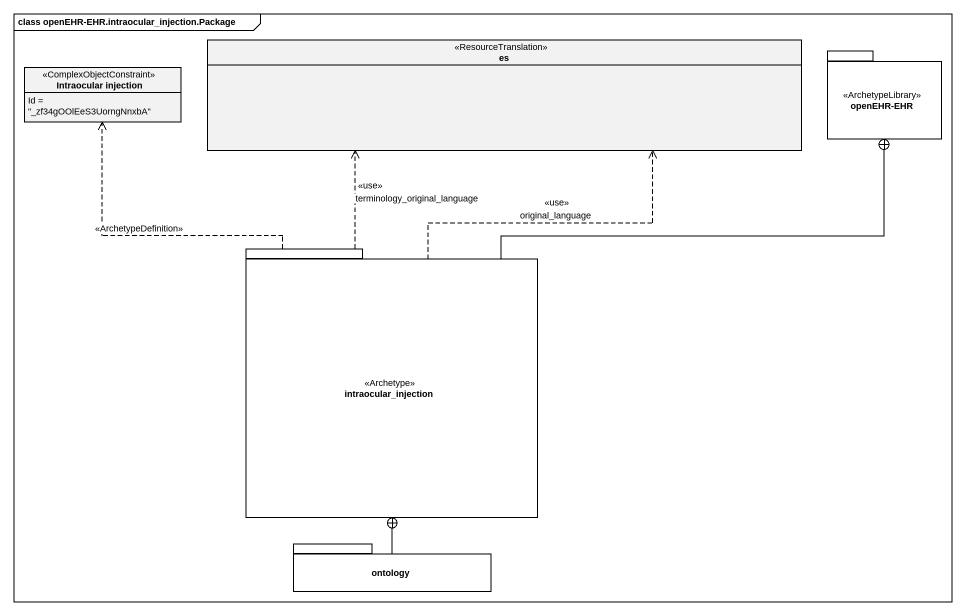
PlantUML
@startuml
mainframe class openEHR-EHR.intraocular_injection.Package
hide circle
hide empty members
enum es <<ResourceTranslation>>
class "Intraocular injection" as Intraocular_injection <<ComplexObjectConstraint>> {
  Id = "_zf34gOOlEeS3UorngNnxbA"
}
package "openEHR-EHR" as openEHR_EHR <<ArchetypeLibrary>> {
}
package intraocular_injection <<Archetype>> {
}
package ontology {
}
intraocular_injection .up.> es : <<use>>\nterminology_original_language
intraocular_injection .up.> es : <<use>>\noriginal_language
intraocular_injection .up.> Intraocular_injection : <<ArchetypeDefinition>>
intraocular_injection -right-+ openEHR_EHR
ontology -up-+ intraocular_injection
@enduml
